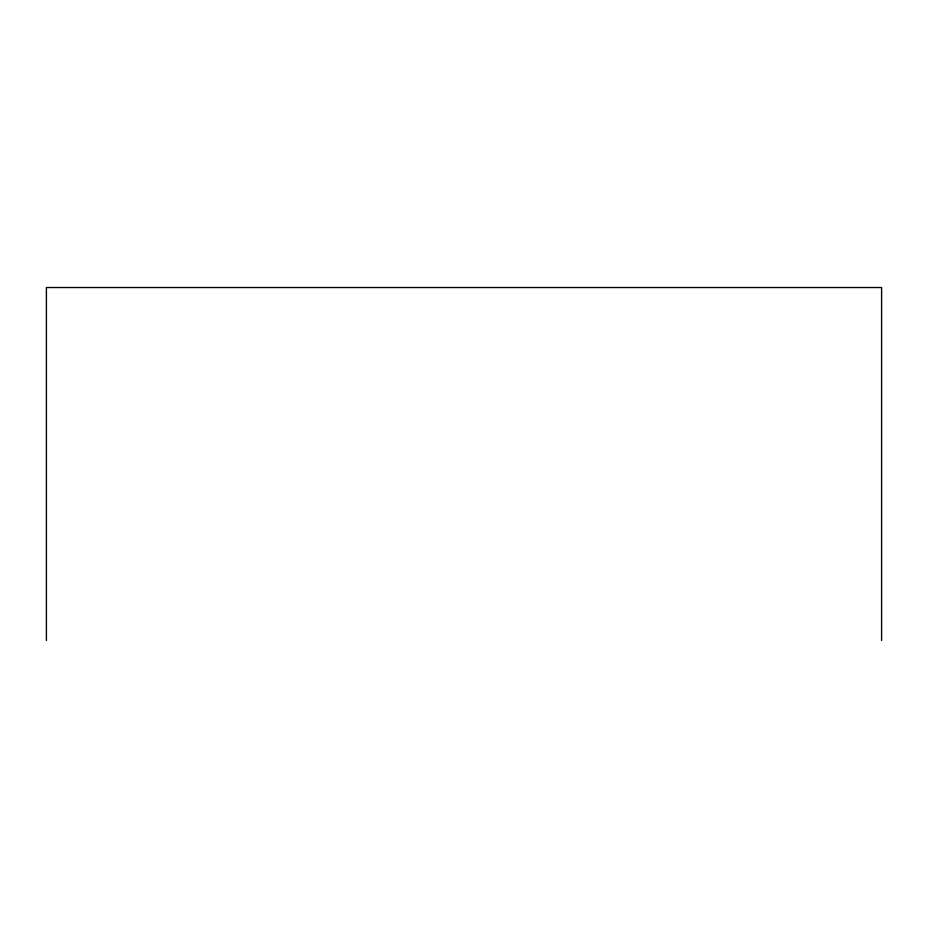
<?xml version="1.0" encoding="UTF-8"?>
<svg xmlns="http://www.w3.org/2000/svg" width="928" height="928" viewBox="0 0 928 928"><rect width="100%" height="100%" fill="white"/><g stroke="black" fill="none" stroke-linecap="round" stroke-linejoin="round"><path stroke-width="1.39" d="M881.6 640.471L881.6 287.529L46.4 287.529L46.4 640.471"/></g></svg>
